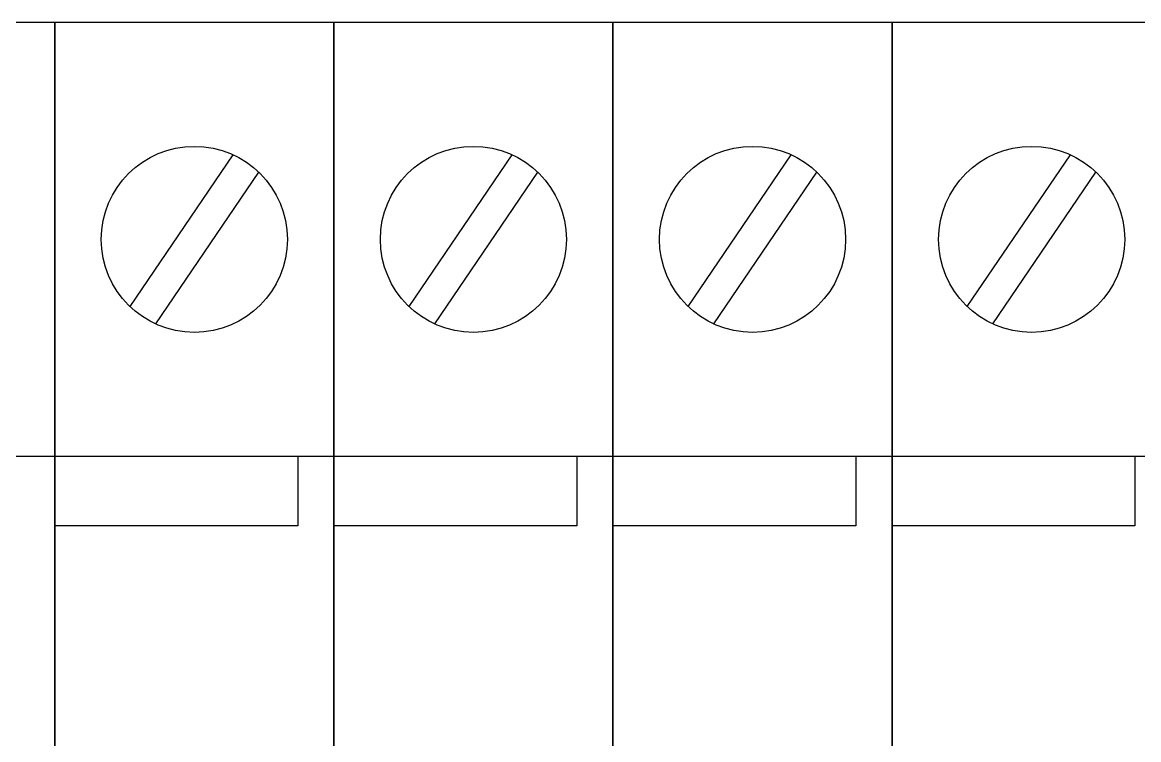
# Model space of a CAD drawing. Header units: millimetres. Extents: x 2139 to 5034, y 655 to 2700.
# Drawn here: x 3983.7 to 4040.4, y 1510.3 to 1546.7 of the extents above; entities that cross this region are included whole.
import ezdxf

# ---------------------------------------------------------------- set-up
doc = ezdxf.new("R2010")
doc.units = ezdxf.units.MM

msp = doc.modelspace()

# ---------------------------------------------------------------- linework, layer by layer
at = {"color": 7}
for points in [[(3971.234, 1546.711), (3985.396, 1546.711), (3985.396, 1468.033), (3971.234, 1468.033)], [(3971.234, 1546.711), (3985.396, 1546.711), (3985.396, 1524.681), (3971.234, 1524.681)], [(3971.234, 1546.711), (3985.396, 1546.711), (3985.396, 1468.033), (3971.234, 1468.033)], [(3971.234, 1546.711), (3985.396, 1546.711), (3985.396, 1524.681), (3971.234, 1524.681)], [(3971.234, 1546.711), (3985.396, 1546.711), (3985.396, 1468.033), (3971.234, 1468.033)], [(3971.234, 1546.711), (3985.396, 1546.711), (3985.396, 1524.681), (3971.234, 1524.681)], [(3971.234, 1546.711), (3985.396, 1546.711), (3985.396, 1468.033), (3971.234, 1468.033)], [(3971.234, 1546.711), (3985.396, 1546.711), (3985.396, 1524.681), (3971.234, 1524.681)], [(3971.234, 1546.711), (3985.396, 1546.711), (3985.396, 1468.033), (3971.234, 1468.033)], [(3971.234, 1546.711), (3985.396, 1546.711), (3985.396, 1524.681), (3971.234, 1524.681)], [(3971.234, 1546.711), (3985.396, 1546.711), (3985.396, 1468.033), (3971.234, 1468.033)], [(3971.234, 1546.711), (3985.396, 1546.711), (3985.396, 1524.681), (3971.234, 1524.681)], [(3971.234, 1546.711), (3985.396, 1546.711), (3985.396, 1468.033), (3971.234, 1468.033)], [(3971.234, 1546.711), (3985.396, 1546.711), (3985.396, 1524.681), (3971.234, 1524.681)], [(3971.234, 1546.711), (3985.396, 1546.711), (3985.396, 1468.033), (3971.234, 1468.033)], [(3971.234, 1546.711), (3985.396, 1546.711), (3985.396, 1524.681), (3971.234, 1524.681)], [(3971.234, 1546.711), (3985.396, 1546.711), (3985.396, 1468.033), (3971.234, 1468.033)], [(3971.234, 1546.711), (3985.396, 1546.711), (3985.396, 1524.681), (3971.234, 1524.681)], [(3971.234, 1546.711), (3985.396, 1546.711), (3985.396, 1468.033), (3971.234, 1468.033)], [(3971.234, 1546.711), (3985.396, 1546.711), (3985.396, 1524.681), (3971.234, 1524.681)], [(3971.234, 1546.711), (3985.396, 1546.711), (3985.396, 1468.033), (3971.234, 1468.033)], [(3971.234, 1546.711), (3985.396, 1546.711), (3985.396, 1524.681), (3971.234, 1524.681)], [(3971.234, 1546.711), (3985.396, 1546.711), (3985.396, 1468.033), (3971.234, 1468.033)], [(3971.234, 1546.711), (3985.396, 1546.711), (3985.396, 1524.681), (3971.234, 1524.681)], [(3971.234, 1546.711), (3985.396, 1546.711), (3985.396, 1468.033), (3971.234, 1468.033)], [(3971.234, 1546.711), (3985.396, 1546.711), (3985.396, 1524.681), (3971.234, 1524.681)], [(3971.234, 1546.711), (3985.396, 1546.711), (3985.396, 1468.033), (3971.234, 1468.033)], [(3971.234, 1546.711), (3985.396, 1546.711), (3985.396, 1524.681), (3971.234, 1524.681)], [(3971.234, 1546.711), (3985.396, 1546.711), (3985.396, 1468.033), (3971.234, 1468.033)], [(3971.234, 1546.711), (3985.396, 1546.711), (3985.396, 1524.681), (3971.234, 1524.681)], [(3971.234, 1546.711), (3985.396, 1546.711), (3985.396, 1468.033), (3971.234, 1468.033)], [(3971.234, 1546.711), (3985.396, 1546.711), (3985.396, 1524.681), (3971.234, 1524.681)], [(3971.234, 1546.711), (3985.396, 1546.711), (3985.396, 1468.033), (3971.234, 1468.033)], [(3971.234, 1546.711), (3985.396, 1546.711), (3985.396, 1524.681), (3971.234, 1524.681)], [(3971.234, 1546.711), (3985.396, 1546.711), (3985.396, 1468.033), (3971.234, 1468.033)], [(3971.234, 1546.711), (3985.396, 1546.711), (3985.396, 1524.681), (3971.234, 1524.681)], [(3971.234, 1546.711), (3985.396, 1546.711), (3985.396, 1468.033), (3971.234, 1468.033)], [(3971.234, 1546.711), (3985.396, 1546.711), (3985.396, 1524.681), (3971.234, 1524.681)], [(3971.234, 1546.711), (3985.396, 1546.711), (3985.396, 1468.033), (3971.234, 1468.033)], [(3971.234, 1546.711), (3985.396, 1546.711), (3985.396, 1524.681), (3971.234, 1524.681)], [(3985.396, 1546.711), (3999.558, 1546.711), (3999.558, 1468.033), (3985.396, 1468.033)], [(3985.396, 1546.711), (3999.558, 1546.711), (3999.558, 1524.681), (3985.396, 1524.681)], [(3985.396, 1546.711), (3999.558, 1546.711), (3999.558, 1468.033), (3985.396, 1468.033)], [(3985.396, 1546.711), (3999.558, 1546.711), (3999.558, 1524.681), (3985.396, 1524.681)], [(3985.396, 1546.711), (3999.558, 1546.711), (3999.558, 1468.033), (3985.396, 1468.033)], [(3985.396, 1546.711), (3999.558, 1546.711), (3999.558, 1524.681), (3985.396, 1524.681)], [(3985.396, 1546.711), (3999.558, 1546.711), (3999.558, 1468.033), (3985.396, 1468.033)], [(3985.396, 1546.711), (3999.558, 1546.711), (3999.558, 1524.681), (3985.396, 1524.681)], [(3985.396, 1546.711), (3999.558, 1546.711), (3999.558, 1468.033), (3985.396, 1468.033)], [(3985.396, 1546.711), (3999.558, 1546.711), (3999.558, 1524.681), (3985.396, 1524.681)], [(3985.396, 1546.711), (3999.558, 1546.711), (3999.558, 1468.033), (3985.396, 1468.033)], [(3985.396, 1546.711), (3999.558, 1546.711), (3999.558, 1524.681), (3985.396, 1524.681)], [(3985.396, 1546.711), (3999.558, 1546.711), (3999.558, 1468.033), (3985.396, 1468.033)], [(3985.396, 1546.711), (3999.558, 1546.711), (3999.558, 1524.681), (3985.396, 1524.681)], [(3985.396, 1546.711), (3999.558, 1546.711), (3999.558, 1468.033), (3985.396, 1468.033)], [(3985.396, 1546.711), (3999.558, 1546.711), (3999.558, 1524.681), (3985.396, 1524.681)], [(3985.396, 1546.711), (3999.558, 1546.711), (3999.558, 1468.033), (3985.396, 1468.033)], [(3985.396, 1546.711), (3999.558, 1546.711), (3999.558, 1524.681), (3985.396, 1524.681)], [(3985.396, 1546.711), (3999.558, 1546.711), (3999.558, 1468.033), (3985.396, 1468.033)], [(3985.396, 1546.711), (3999.558, 1546.711), (3999.558, 1524.681), (3985.396, 1524.681)], [(3985.396, 1546.711), (3999.558, 1546.711), (3999.558, 1468.033), (3985.396, 1468.033)], [(3985.396, 1546.711), (3999.558, 1546.711), (3999.558, 1524.681), (3985.396, 1524.681)], [(3985.396, 1546.711), (3999.558, 1546.711), (3999.558, 1468.033), (3985.396, 1468.033)], [(3985.396, 1546.711), (3999.558, 1546.711), (3999.558, 1524.681), (3985.396, 1524.681)], [(3985.396, 1546.711), (3999.558, 1546.711), (3999.558, 1468.033), (3985.396, 1468.033)], [(3985.396, 1546.711), (3999.558, 1546.711), (3999.558, 1524.681), (3985.396, 1524.681)], [(3985.396, 1546.711), (3999.558, 1546.711), (3999.558, 1468.033), (3985.396, 1468.033)], [(3985.396, 1546.711), (3999.558, 1546.711), (3999.558, 1524.681), (3985.396, 1524.681)], [(3985.396, 1546.711), (3999.558, 1546.711), (3999.558, 1468.033), (3985.396, 1468.033)], [(3985.396, 1546.711), (3999.558, 1546.711), (3999.558, 1524.681), (3985.396, 1524.681)], [(3985.396, 1546.711), (3999.558, 1546.711), (3999.558, 1468.033), (3985.396, 1468.033)], [(3985.396, 1546.711), (3999.558, 1546.711), (3999.558, 1524.681), (3985.396, 1524.681)], [(3985.396, 1546.711), (3999.558, 1546.711), (3999.558, 1468.033), (3985.396, 1468.033)], [(3985.396, 1546.711), (3999.558, 1546.711), (3999.558, 1524.681), (3985.396, 1524.681)], [(3985.396, 1546.711), (3999.558, 1546.711), (3999.558, 1468.033), (3985.396, 1468.033)], [(3985.396, 1546.711), (3999.558, 1546.711), (3999.558, 1524.681), (3985.396, 1524.681)], [(3985.396, 1546.711), (3999.558, 1546.711), (3999.558, 1468.033), (3985.396, 1468.033)], [(3985.396, 1546.711), (3999.558, 1546.711), (3999.558, 1524.681), (3985.396, 1524.681)], [(3985.396, 1546.711), (3999.558, 1546.711), (3999.558, 1468.033), (3985.396, 1468.033)], [(3985.396, 1546.711), (3999.558, 1546.711), (3999.558, 1524.681), (3985.396, 1524.681)], [(3999.558, 1546.711), (4013.72, 1546.711), (4013.72, 1468.033), (3999.558, 1468.033)], [(3999.558, 1546.711), (4013.72, 1546.711), (4013.72, 1524.681), (3999.558, 1524.681)], [(3999.558, 1546.711), (4013.72, 1546.711), (4013.72, 1468.033), (3999.558, 1468.033)], [(3999.558, 1546.711), (4013.72, 1546.711), (4013.72, 1524.681), (3999.558, 1524.681)], [(3999.558, 1546.711), (4013.72, 1546.711), (4013.72, 1468.033), (3999.558, 1468.033)], [(3999.558, 1546.711), (4013.72, 1546.711), (4013.72, 1524.681), (3999.558, 1524.681)], [(3999.558, 1546.711), (4013.72, 1546.711), (4013.72, 1468.033), (3999.558, 1468.033)], [(3999.558, 1546.711), (4013.72, 1546.711), (4013.72, 1524.681), (3999.558, 1524.681)], [(3999.558, 1546.711), (4013.72, 1546.711), (4013.72, 1468.033), (3999.558, 1468.033)], [(3999.558, 1546.711), (4013.72, 1546.711), (4013.72, 1524.681), (3999.558, 1524.681)], [(3999.558, 1546.711), (4013.72, 1546.711), (4013.72, 1468.033), (3999.558, 1468.033)], [(3999.558, 1546.711), (4013.72, 1546.711), (4013.72, 1524.681), (3999.558, 1524.681)], [(3999.558, 1546.711), (4013.72, 1546.711), (4013.72, 1468.033), (3999.558, 1468.033)], [(3999.558, 1546.711), (4013.72, 1546.711), (4013.72, 1524.681), (3999.558, 1524.681)], [(3999.558, 1546.711), (4013.72, 1546.711), (4013.72, 1468.033), (3999.558, 1468.033)], [(3999.558, 1546.711), (4013.72, 1546.711), (4013.72, 1524.681), (3999.558, 1524.681)], [(3999.558, 1546.711), (4013.72, 1546.711), (4013.72, 1468.033), (3999.558, 1468.033)], [(3999.558, 1546.711), (4013.72, 1546.711), (4013.72, 1524.681), (3999.558, 1524.681)], [(3999.558, 1546.711), (4013.72, 1546.711), (4013.72, 1468.033), (3999.558, 1468.033)], [(3999.558, 1546.711), (4013.72, 1546.711), (4013.72, 1524.681), (3999.558, 1524.681)], [(3999.558, 1546.711), (4013.72, 1546.711), (4013.72, 1468.033), (3999.558, 1468.033)], [(3999.558, 1546.711), (4013.72, 1546.711), (4013.72, 1524.681), (3999.558, 1524.681)], [(3999.558, 1546.711), (4013.72, 1546.711), (4013.72, 1468.033), (3999.558, 1468.033)], [(3999.558, 1546.711), (4013.72, 1546.711), (4013.72, 1524.681), (3999.558, 1524.681)], [(3999.558, 1546.711), (4013.72, 1546.711), (4013.72, 1468.033), (3999.558, 1468.033)], [(3999.558, 1546.711), (4013.72, 1546.711), (4013.72, 1524.681), (3999.558, 1524.681)], [(3999.558, 1546.711), (4013.72, 1546.711), (4013.72, 1468.033), (3999.558, 1468.033)], [(3999.558, 1546.711), (4013.72, 1546.711), (4013.72, 1524.681), (3999.558, 1524.681)], [(3999.558, 1546.711), (4013.72, 1546.711), (4013.72, 1468.033), (3999.558, 1468.033)], [(3999.558, 1546.711), (4013.72, 1546.711), (4013.72, 1524.681), (3999.558, 1524.681)], [(3999.558, 1546.711), (4013.72, 1546.711), (4013.72, 1468.033), (3999.558, 1468.033)], [(3999.558, 1546.711), (4013.72, 1546.711), (4013.72, 1524.681), (3999.558, 1524.681)], [(3999.558, 1546.711), (4013.72, 1546.711), (4013.72, 1468.033), (3999.558, 1468.033)], [(3999.558, 1546.711), (4013.72, 1546.711), (4013.72, 1524.681), (3999.558, 1524.681)], [(3999.558, 1546.711), (4013.72, 1546.711), (4013.72, 1468.033), (3999.558, 1468.033)], [(3999.558, 1546.711), (4013.72, 1546.711), (4013.72, 1524.681), (3999.558, 1524.681)], [(3999.558, 1546.711), (4013.72, 1546.711), (4013.72, 1468.033), (3999.558, 1468.033)], [(3999.558, 1546.711), (4013.72, 1546.711), (4013.72, 1524.681), (3999.558, 1524.681)], [(3999.558, 1546.711), (4013.72, 1546.711), (4013.72, 1468.033), (3999.558, 1468.033)], [(3999.558, 1546.711), (4013.72, 1546.711), (4013.72, 1524.681), (3999.558, 1524.681)], [(4013.72, 1546.711), (4027.883, 1546.711), (4027.883, 1468.033), (4013.72, 1468.033)], [(4013.72, 1546.711), (4027.883, 1546.711), (4027.883, 1524.681), (4013.72, 1524.681)], [(4013.72, 1546.711), (4027.883, 1546.711), (4027.883, 1468.033), (4013.72, 1468.033)], [(4013.72, 1546.711), (4027.883, 1546.711), (4027.883, 1524.681), (4013.72, 1524.681)], [(4013.72, 1546.711), (4027.883, 1546.711), (4027.883, 1468.033), (4013.72, 1468.033)], [(4013.72, 1546.711), (4027.883, 1546.711), (4027.883, 1524.681), (4013.72, 1524.681)], [(4013.72, 1546.711), (4027.883, 1546.711), (4027.883, 1468.033), (4013.72, 1468.033)], [(4013.72, 1546.711), (4027.883, 1546.711), (4027.883, 1524.681), (4013.72, 1524.681)], [(4013.72, 1546.711), (4027.883, 1546.711), (4027.883, 1468.033), (4013.72, 1468.033)], [(4013.72, 1546.711), (4027.883, 1546.711), (4027.883, 1524.681), (4013.72, 1524.681)], [(4013.72, 1546.711), (4027.883, 1546.711), (4027.883, 1468.033), (4013.72, 1468.033)], [(4013.72, 1546.711), (4027.883, 1546.711), (4027.883, 1524.681), (4013.72, 1524.681)], [(4013.72, 1546.711), (4027.883, 1546.711), (4027.883, 1468.033), (4013.72, 1468.033)], [(4013.72, 1546.711), (4027.883, 1546.711), (4027.883, 1524.681), (4013.72, 1524.681)], [(4013.72, 1546.711), (4027.883, 1546.711), (4027.883, 1468.033), (4013.72, 1468.033)], [(4013.72, 1546.711), (4027.883, 1546.711), (4027.883, 1524.681), (4013.72, 1524.681)], [(4013.72, 1546.711), (4027.883, 1546.711), (4027.883, 1468.033), (4013.72, 1468.033)], [(4013.72, 1546.711), (4027.883, 1546.711), (4027.883, 1524.681), (4013.72, 1524.681)], [(4013.72, 1546.711), (4027.883, 1546.711), (4027.883, 1468.033), (4013.72, 1468.033)], [(4013.72, 1546.711), (4027.883, 1546.711), (4027.883, 1524.681), (4013.72, 1524.681)], [(4013.72, 1546.711), (4027.883, 1546.711), (4027.883, 1468.033), (4013.72, 1468.033)], [(4013.72, 1546.711), (4027.883, 1546.711), (4027.883, 1524.681), (4013.72, 1524.681)], [(4013.72, 1546.711), (4027.883, 1546.711), (4027.883, 1468.033), (4013.72, 1468.033)], [(4013.72, 1546.711), (4027.883, 1546.711), (4027.883, 1524.681), (4013.72, 1524.681)], [(4013.72, 1546.711), (4027.883, 1546.711), (4027.883, 1468.033), (4013.72, 1468.033)], [(4013.72, 1546.711), (4027.883, 1546.711), (4027.883, 1524.681), (4013.72, 1524.681)], [(4013.72, 1546.711), (4027.883, 1546.711), (4027.883, 1468.033), (4013.72, 1468.033)], [(4013.72, 1546.711), (4027.883, 1546.711), (4027.883, 1524.681), (4013.72, 1524.681)], [(4013.72, 1546.711), (4027.883, 1546.711), (4027.883, 1468.033), (4013.72, 1468.033)], [(4013.72, 1546.711), (4027.883, 1546.711), (4027.883, 1524.681), (4013.72, 1524.681)], [(4013.72, 1546.711), (4027.883, 1546.711), (4027.883, 1468.033), (4013.72, 1468.033)], [(4013.72, 1546.711), (4027.883, 1546.711), (4027.883, 1524.681), (4013.72, 1524.681)], [(4013.72, 1546.711), (4027.883, 1546.711), (4027.883, 1468.033), (4013.72, 1468.033)], [(4013.72, 1546.711), (4027.883, 1546.711), (4027.883, 1524.681), (4013.72, 1524.681)], [(4013.72, 1546.711), (4027.883, 1546.711), (4027.883, 1468.033), (4013.72, 1468.033)], [(4013.72, 1546.711), (4027.883, 1546.711), (4027.883, 1524.681), (4013.72, 1524.681)], [(4013.72, 1546.711), (4027.883, 1546.711), (4027.883, 1468.033), (4013.72, 1468.033)], [(4013.72, 1546.711), (4027.883, 1546.711), (4027.883, 1524.681), (4013.72, 1524.681)], [(4013.72, 1546.711), (4027.883, 1546.711), (4027.883, 1468.033), (4013.72, 1468.033)], [(4013.72, 1546.711), (4027.883, 1546.711), (4027.883, 1524.681), (4013.72, 1524.681)], [(4027.883, 1546.711), (4042.045, 1546.711), (4042.045, 1468.033), (4027.883, 1468.033)], [(4027.883, 1546.711), (4042.045, 1546.711), (4042.045, 1524.681), (4027.883, 1524.681)], [(4027.883, 1546.711), (4042.045, 1546.711), (4042.045, 1468.033), (4027.883, 1468.033)], [(4027.883, 1546.711), (4042.045, 1546.711), (4042.045, 1524.681), (4027.883, 1524.681)], [(4027.883, 1546.711), (4042.045, 1546.711), (4042.045, 1468.033), (4027.883, 1468.033)], [(4027.883, 1546.711), (4042.045, 1546.711), (4042.045, 1524.681), (4027.883, 1524.681)], [(4027.883, 1546.711), (4042.045, 1546.711), (4042.045, 1468.033), (4027.883, 1468.033)], [(4027.883, 1546.711), (4042.045, 1546.711), (4042.045, 1524.681), (4027.883, 1524.681)], [(4027.883, 1546.711), (4042.045, 1546.711), (4042.045, 1468.033), (4027.883, 1468.033)], [(4027.883, 1546.711), (4042.045, 1546.711), (4042.045, 1524.681), (4027.883, 1524.681)], [(4027.883, 1546.711), (4042.045, 1546.711), (4042.045, 1468.033), (4027.883, 1468.033)], [(4027.883, 1546.711), (4042.045, 1546.711), (4042.045, 1524.681), (4027.883, 1524.681)], [(4027.883, 1546.711), (4042.045, 1546.711), (4042.045, 1468.033), (4027.883, 1468.033)], [(4027.883, 1546.711), (4042.045, 1546.711), (4042.045, 1524.681), (4027.883, 1524.681)], [(4027.883, 1546.711), (4042.045, 1546.711), (4042.045, 1468.033), (4027.883, 1468.033)], [(4027.883, 1546.711), (4042.045, 1546.711), (4042.045, 1524.681), (4027.883, 1524.681)], [(4027.883, 1546.711), (4042.045, 1546.711), (4042.045, 1468.033), (4027.883, 1468.033)], [(4027.883, 1546.711), (4042.045, 1546.711), (4042.045, 1524.681), (4027.883, 1524.681)], [(4027.883, 1546.711), (4042.045, 1546.711), (4042.045, 1468.033), (4027.883, 1468.033)], [(4027.883, 1546.711), (4042.045, 1546.711), (4042.045, 1524.681), (4027.883, 1524.681)], [(4027.883, 1546.711), (4042.045, 1546.711), (4042.045, 1468.033), (4027.883, 1468.033)], [(4027.883, 1546.711), (4042.045, 1546.711), (4042.045, 1524.681), (4027.883, 1524.681)], [(4027.883, 1546.711), (4042.045, 1546.711), (4042.045, 1468.033), (4027.883, 1468.033)], [(4027.883, 1546.711), (4042.045, 1546.711), (4042.045, 1524.681), (4027.883, 1524.681)], [(4027.883, 1546.711), (4042.045, 1546.711), (4042.045, 1468.033), (4027.883, 1468.033)], [(4027.883, 1546.711), (4042.045, 1546.711), (4042.045, 1524.681), (4027.883, 1524.681)], [(4027.883, 1546.711), (4042.045, 1546.711), (4042.045, 1468.033), (4027.883, 1468.033)], [(4027.883, 1546.711), (4042.045, 1546.711), (4042.045, 1524.681), (4027.883, 1524.681)], [(4027.883, 1546.711), (4042.045, 1546.711), (4042.045, 1468.033), (4027.883, 1468.033)], [(4027.883, 1546.711), (4042.045, 1546.711), (4042.045, 1524.681), (4027.883, 1524.681)], [(4027.883, 1546.711), (4042.045, 1546.711), (4042.045, 1468.033), (4027.883, 1468.033)], [(4027.883, 1546.711), (4042.045, 1546.711), (4042.045, 1524.681), (4027.883, 1524.681)], [(4027.883, 1546.711), (4042.045, 1546.711), (4042.045, 1468.033), (4027.883, 1468.033)], [(4027.883, 1546.711), (4042.045, 1546.711), (4042.045, 1524.681), (4027.883, 1524.681)], [(4027.883, 1546.711), (4042.045, 1546.711), (4042.045, 1468.033), (4027.883, 1468.033)], [(4027.883, 1546.711), (4042.045, 1546.711), (4042.045, 1524.681), (4027.883, 1524.681)], [(4027.883, 1546.711), (4042.045, 1546.711), (4042.045, 1468.033), (4027.883, 1468.033)], [(4027.883, 1546.711), (4042.045, 1546.711), (4042.045, 1524.681), (4027.883, 1524.681)], [(4027.883, 1546.711), (4042.045, 1546.711), (4042.045, 1468.033), (4027.883, 1468.033)], [(4027.883, 1546.711), (4042.045, 1546.711), (4042.045, 1524.681), (4027.883, 1524.681)]]:
    msp.add_lwpolyline(points, close=True, dxfattribs=at)
for points in [[(3989.213, 1532.286), (3994.442, 1539.988)], [(3989.213, 1532.286), (3994.442, 1539.988)], [(3989.213, 1532.286), (3994.442, 1539.988)], [(3989.213, 1532.286), (3994.442, 1539.988)], [(3989.213, 1532.286), (3994.442, 1539.988)], [(3989.213, 1532.286), (3994.442, 1539.988)], [(3989.213, 1532.286), (3994.442, 1539.988)], [(3989.213, 1532.286), (3994.442, 1539.988)], [(3989.213, 1532.286), (3994.442, 1539.988)], [(3989.213, 1532.286), (3994.442, 1539.988)], [(3989.213, 1532.286), (3994.442, 1539.988)], [(3989.213, 1532.286), (3994.442, 1539.988)], [(3989.213, 1532.286), (3994.442, 1539.988)], [(3989.213, 1532.286), (3994.442, 1539.988)], [(3989.213, 1532.286), (3994.442, 1539.988)], [(3989.213, 1532.286), (3994.442, 1539.988)], [(3989.213, 1532.286), (3994.442, 1539.988)], [(3989.213, 1532.286), (3994.442, 1539.988)], [(3989.213, 1532.286), (3994.442, 1539.988)], [(3989.213, 1532.286), (3994.442, 1539.988)], [(4003.375, 1532.286), (4008.604, 1539.988)], [(4003.375, 1532.286), (4008.604, 1539.988)], [(4003.375, 1532.286), (4008.604, 1539.988)], [(4003.375, 1532.286), (4008.604, 1539.988)], [(4003.375, 1532.286), (4008.604, 1539.988)], [(4003.375, 1532.286), (4008.604, 1539.988)], [(4003.375, 1532.286), (4008.604, 1539.988)], [(4003.375, 1532.286), (4008.604, 1539.988)], [(4003.375, 1532.286), (4008.604, 1539.988)], [(4003.375, 1532.286), (4008.604, 1539.988)], [(4003.375, 1532.286), (4008.604, 1539.988)], [(4003.375, 1532.286), (4008.604, 1539.988)], [(4003.375, 1532.286), (4008.604, 1539.988)], [(4003.375, 1532.286), (4008.604, 1539.988)], [(4003.375, 1532.286), (4008.604, 1539.988)], [(4003.375, 1532.286), (4008.604, 1539.988)], [(4003.375, 1532.286), (4008.604, 1539.988)], [(4003.375, 1532.286), (4008.604, 1539.988)], [(4003.375, 1532.286), (4008.604, 1539.988)], [(4003.375, 1532.286), (4008.604, 1539.988)], [(4017.537, 1532.286), (4022.767, 1539.988)], [(4017.537, 1532.286), (4022.767, 1539.988)], [(4017.537, 1532.286), (4022.767, 1539.988)], [(4017.537, 1532.286), (4022.767, 1539.988)], [(4017.537, 1532.286), (4022.767, 1539.988)], [(4017.537, 1532.286), (4022.767, 1539.988)], [(4017.537, 1532.286), (4022.767, 1539.988)], [(4017.537, 1532.286), (4022.767, 1539.988)], [(4017.537, 1532.286), (4022.767, 1539.988)], [(4017.537, 1532.286), (4022.767, 1539.988)], [(4017.537, 1532.286), (4022.767, 1539.988)], [(4017.537, 1532.286), (4022.767, 1539.988)], [(4017.537, 1532.286), (4022.767, 1539.988)], [(4017.537, 1532.286), (4022.767, 1539.988)], [(4017.537, 1532.286), (4022.767, 1539.988)], [(4017.537, 1532.286), (4022.767, 1539.988)], [(4017.537, 1532.286), (4022.767, 1539.988)], [(4017.537, 1532.286), (4022.767, 1539.988)], [(4017.537, 1532.286), (4022.767, 1539.988)], [(4017.537, 1532.286), (4022.767, 1539.988)], [(4031.699, 1532.286), (4036.929, 1539.988)], [(4031.699, 1532.286), (4036.929, 1539.988)], [(4031.699, 1532.286), (4036.929, 1539.988)], [(4031.699, 1532.286), (4036.929, 1539.988)], [(4031.699, 1532.286), (4036.929, 1539.988)], [(4031.699, 1532.286), (4036.929, 1539.988)], [(4031.699, 1532.286), (4036.929, 1539.988)], [(4031.699, 1532.286), (4036.929, 1539.988)], [(4031.699, 1532.286), (4036.929, 1539.988)], [(4031.699, 1532.286), (4036.929, 1539.988)], [(4031.699, 1532.286), (4036.929, 1539.988)], [(4031.699, 1532.286), (4036.929, 1539.988)], [(4031.699, 1532.286), (4036.929, 1539.988)], [(4031.699, 1532.286), (4036.929, 1539.988)], [(4031.699, 1532.286), (4036.929, 1539.988)], [(4031.699, 1532.286), (4036.929, 1539.988)], [(4031.699, 1532.286), (4036.929, 1539.988)], [(4031.699, 1532.286), (4036.929, 1539.988)], [(4031.699, 1532.286), (4036.929, 1539.988)], [(4031.699, 1532.286), (4036.929, 1539.988)], [(3990.515, 1531.403), (3995.744, 1539.104)], [(3990.515, 1531.403), (3995.744, 1539.104)], [(3990.515, 1531.403), (3995.744, 1539.104)], [(3990.515, 1531.403), (3995.744, 1539.104)], [(3990.515, 1531.403), (3995.744, 1539.104)], [(3990.515, 1531.403), (3995.744, 1539.104)], [(3990.515, 1531.403), (3995.744, 1539.104)], [(3990.515, 1531.403), (3995.744, 1539.104)], [(3990.515, 1531.403), (3995.744, 1539.104)], [(3990.515, 1531.403), (3995.744, 1539.104)], [(3990.515, 1531.403), (3995.744, 1539.104)], [(3990.515, 1531.403), (3995.744, 1539.104)], [(3990.515, 1531.403), (3995.744, 1539.104)], [(3990.515, 1531.403), (3995.744, 1539.104)], [(3990.515, 1531.403), (3995.744, 1539.104)], [(3990.515, 1531.403), (3995.744, 1539.104)], [(3990.515, 1531.403), (3995.744, 1539.104)], [(3990.515, 1531.403), (3995.744, 1539.104)], [(3990.515, 1531.403), (3995.744, 1539.104)], [(3990.515, 1531.403), (3995.744, 1539.104)], [(4004.677, 1531.403), (4009.906, 1539.104)], [(4004.677, 1531.403), (4009.906, 1539.104)], [(4004.677, 1531.403), (4009.906, 1539.104)], [(4004.677, 1531.403), (4009.906, 1539.104)], [(4004.677, 1531.403), (4009.906, 1539.104)], [(4004.677, 1531.403), (4009.906, 1539.104)], [(4004.677, 1531.403), (4009.906, 1539.104)], [(4004.677, 1531.403), (4009.906, 1539.104)], [(4004.677, 1531.403), (4009.906, 1539.104)], [(4004.677, 1531.403), (4009.906, 1539.104)], [(4004.677, 1531.403), (4009.906, 1539.104)], [(4004.677, 1531.403), (4009.906, 1539.104)], [(4004.677, 1531.403), (4009.906, 1539.104)], [(4004.677, 1531.403), (4009.906, 1539.104)], [(4004.677, 1531.403), (4009.906, 1539.104)], [(4004.677, 1531.403), (4009.906, 1539.104)], [(4004.677, 1531.403), (4009.906, 1539.104)], [(4004.677, 1531.403), (4009.906, 1539.104)], [(4004.677, 1531.403), (4009.906, 1539.104)], [(4004.677, 1531.403), (4009.906, 1539.104)], [(4018.839, 1531.403), (4024.068, 1539.104)], [(4018.839, 1531.403), (4024.068, 1539.104)], [(4018.839, 1531.403), (4024.068, 1539.104)], [(4018.839, 1531.403), (4024.068, 1539.104)], [(4018.839, 1531.403), (4024.068, 1539.104)], [(4018.839, 1531.403), (4024.068, 1539.104)], [(4018.839, 1531.403), (4024.068, 1539.104)], [(4018.839, 1531.403), (4024.068, 1539.104)], [(4018.839, 1531.403), (4024.068, 1539.104)], [(4018.839, 1531.403), (4024.068, 1539.104)], [(4018.839, 1531.403), (4024.068, 1539.104)], [(4018.839, 1531.403), (4024.068, 1539.104)], [(4018.839, 1531.403), (4024.068, 1539.104)], [(4018.839, 1531.403), (4024.068, 1539.104)], [(4018.839, 1531.403), (4024.068, 1539.104)], [(4018.839, 1531.403), (4024.068, 1539.104)], [(4018.839, 1531.403), (4024.068, 1539.104)], [(4018.839, 1531.403), (4024.068, 1539.104)], [(4018.839, 1531.403), (4024.068, 1539.104)], [(4018.839, 1531.403), (4024.068, 1539.104)], [(4033.001, 1531.403), (4038.23, 1539.104)], [(4033.001, 1531.403), (4038.23, 1539.104)], [(4033.001, 1531.403), (4038.23, 1539.104)], [(4033.001, 1531.403), (4038.23, 1539.104)], [(4033.001, 1531.403), (4038.23, 1539.104)], [(4033.001, 1531.403), (4038.23, 1539.104)], [(4033.001, 1531.403), (4038.23, 1539.104)], [(4033.001, 1531.403), (4038.23, 1539.104)], [(4033.001, 1531.403), (4038.23, 1539.104)], [(4033.001, 1531.403), (4038.23, 1539.104)], [(4033.001, 1531.403), (4038.23, 1539.104)], [(4033.001, 1531.403), (4038.23, 1539.104)], [(4033.001, 1531.403), (4038.23, 1539.104)], [(4033.001, 1531.403), (4038.23, 1539.104)], [(4033.001, 1531.403), (4038.23, 1539.104)], [(4033.001, 1531.403), (4038.23, 1539.104)], [(4033.001, 1531.403), (4038.23, 1539.104)], [(4033.001, 1531.403), (4038.23, 1539.104)], [(4033.001, 1531.403), (4038.23, 1539.104)], [(4033.001, 1531.403), (4038.23, 1539.104)], [(3997.723, 1524.681), (3997.723, 1521.16), (3985.396, 1521.16)], [(3997.723, 1524.681), (3997.723, 1521.16), (3985.396, 1521.16)], [(3997.723, 1524.681), (3997.723, 1521.16), (3985.396, 1521.16)], [(3997.723, 1524.681), (3997.723, 1521.16), (3985.396, 1521.16)], [(3997.723, 1524.681), (3997.723, 1521.16), (3985.396, 1521.16)], [(3997.723, 1524.681), (3997.723, 1521.16), (3985.396, 1521.16)], [(3997.723, 1524.681), (3997.723, 1521.16), (3985.396, 1521.16)], [(3997.723, 1524.681), (3997.723, 1521.16), (3985.396, 1521.16)], [(3997.723, 1524.681), (3997.723, 1521.16), (3985.396, 1521.16)], [(3997.723, 1524.681), (3997.723, 1521.16), (3985.396, 1521.16)], [(3997.723, 1524.681), (3997.723, 1521.16), (3985.396, 1521.16)], [(3997.723, 1524.681), (3997.723, 1521.16), (3985.396, 1521.16)], [(3997.723, 1524.681), (3997.723, 1521.16), (3985.396, 1521.16)], [(3997.723, 1524.681), (3997.723, 1521.16), (3985.396, 1521.16)], [(3997.723, 1524.681), (3997.723, 1521.16), (3985.396, 1521.16)], [(3997.723, 1524.681), (3997.723, 1521.16), (3985.396, 1521.16)], [(3997.723, 1524.681), (3997.723, 1521.16), (3985.396, 1521.16)], [(3997.723, 1524.681), (3997.723, 1521.16), (3985.396, 1521.16)], [(3997.723, 1524.681), (3997.723, 1521.16), (3985.396, 1521.16)], [(3997.723, 1524.681), (3997.723, 1521.16), (3985.396, 1521.16)], [(4011.885, 1524.681), (4011.885, 1521.16), (3999.558, 1521.16)], [(4011.885, 1524.681), (4011.885, 1521.16), (3999.558, 1521.16)], [(4011.885, 1524.681), (4011.885, 1521.16), (3999.558, 1521.16)], [(4011.885, 1524.681), (4011.885, 1521.16), (3999.558, 1521.16)], [(4011.885, 1524.681), (4011.885, 1521.16), (3999.558, 1521.16)], [(4011.885, 1524.681), (4011.885, 1521.16), (3999.558, 1521.16)], [(4011.885, 1524.681), (4011.885, 1521.16), (3999.558, 1521.16)], [(4011.885, 1524.681), (4011.885, 1521.16), (3999.558, 1521.16)], [(4011.885, 1524.681), (4011.885, 1521.16), (3999.558, 1521.16)], [(4011.885, 1524.681), (4011.885, 1521.16), (3999.558, 1521.16)], [(4011.885, 1524.681), (4011.885, 1521.16), (3999.558, 1521.16)], [(4011.885, 1524.681), (4011.885, 1521.16), (3999.558, 1521.16)], [(4011.885, 1524.681), (4011.885, 1521.16), (3999.558, 1521.16)], [(4011.885, 1524.681), (4011.885, 1521.16), (3999.558, 1521.16)], [(4011.885, 1524.681), (4011.885, 1521.16), (3999.558, 1521.16)], [(4011.885, 1524.681), (4011.885, 1521.16), (3999.558, 1521.16)], [(4011.885, 1524.681), (4011.885, 1521.16), (3999.558, 1521.16)], [(4011.885, 1524.681), (4011.885, 1521.16), (3999.558, 1521.16)], [(4011.885, 1524.681), (4011.885, 1521.16), (3999.558, 1521.16)], [(4011.885, 1524.681), (4011.885, 1521.16), (3999.558, 1521.16)], [(4026.047, 1524.681), (4026.047, 1521.16), (4013.72, 1521.16)], [(4026.047, 1524.681), (4026.047, 1521.16), (4013.72, 1521.16)], [(4026.047, 1524.681), (4026.047, 1521.16), (4013.72, 1521.16)], [(4026.047, 1524.681), (4026.047, 1521.16), (4013.72, 1521.16)], [(4026.047, 1524.681), (4026.047, 1521.16), (4013.72, 1521.16)], [(4026.047, 1524.681), (4026.047, 1521.16), (4013.72, 1521.16)], [(4026.047, 1524.681), (4026.047, 1521.16), (4013.72, 1521.16)], [(4026.047, 1524.681), (4026.047, 1521.16), (4013.72, 1521.16)], [(4026.047, 1524.681), (4026.047, 1521.16), (4013.72, 1521.16)], [(4026.047, 1524.681), (4026.047, 1521.16), (4013.72, 1521.16)], [(4026.047, 1524.681), (4026.047, 1521.16), (4013.72, 1521.16)], [(4026.047, 1524.681), (4026.047, 1521.16), (4013.72, 1521.16)], [(4026.047, 1524.681), (4026.047, 1521.16), (4013.72, 1521.16)], [(4026.047, 1524.681), (4026.047, 1521.16), (4013.72, 1521.16)], [(4026.047, 1524.681), (4026.047, 1521.16), (4013.72, 1521.16)], [(4026.047, 1524.681), (4026.047, 1521.16), (4013.72, 1521.16)], [(4026.047, 1524.681), (4026.047, 1521.16), (4013.72, 1521.16)], [(4026.047, 1524.681), (4026.047, 1521.16), (4013.72, 1521.16)], [(4026.047, 1524.681), (4026.047, 1521.16), (4013.72, 1521.16)], [(4026.047, 1524.681), (4026.047, 1521.16), (4013.72, 1521.16)], [(4040.209, 1524.681), (4040.209, 1521.16), (4027.883, 1521.16)], [(4040.209, 1524.681), (4040.209, 1521.16), (4027.883, 1521.16)], [(4040.209, 1524.681), (4040.209, 1521.16), (4027.883, 1521.16)], [(4040.209, 1524.681), (4040.209, 1521.16), (4027.883, 1521.16)], [(4040.209, 1524.681), (4040.209, 1521.16), (4027.883, 1521.16)], [(4040.209, 1524.681), (4040.209, 1521.16), (4027.883, 1521.16)], [(4040.209, 1524.681), (4040.209, 1521.16), (4027.883, 1521.16)], [(4040.209, 1524.681), (4040.209, 1521.16), (4027.883, 1521.16)], [(4040.209, 1524.681), (4040.209, 1521.16), (4027.883, 1521.16)], [(4040.209, 1524.681), (4040.209, 1521.16), (4027.883, 1521.16)], [(4040.209, 1524.681), (4040.209, 1521.16), (4027.883, 1521.16)], [(4040.209, 1524.681), (4040.209, 1521.16), (4027.883, 1521.16)], [(4040.209, 1524.681), (4040.209, 1521.16), (4027.883, 1521.16)], [(4040.209, 1524.681), (4040.209, 1521.16), (4027.883, 1521.16)], [(4040.209, 1524.681), (4040.209, 1521.16), (4027.883, 1521.16)], [(4040.209, 1524.681), (4040.209, 1521.16), (4027.883, 1521.16)], [(4040.209, 1524.681), (4040.209, 1521.16), (4027.883, 1521.16)], [(4040.209, 1524.681), (4040.209, 1521.16), (4027.883, 1521.16)], [(4040.209, 1524.681), (4040.209, 1521.16), (4027.883, 1521.16)], [(4040.209, 1524.681), (4040.209, 1521.16), (4027.883, 1521.16)]]:
    msp.add_lwpolyline(points, dxfattribs=at)
for centre in [(3992.477, 1535.696), (3992.477, 1535.696), (3992.477, 1535.696), (3992.477, 1535.696), (3992.477, 1535.696), (3992.477, 1535.696), (3992.477, 1535.696), (3992.477, 1535.696), (3992.477, 1535.696), (3992.477, 1535.696), (3992.477, 1535.696), (3992.477, 1535.696), (3992.477, 1535.696), (3992.477, 1535.696), (3992.477, 1535.696), (3992.477, 1535.696), (3992.477, 1535.696), (3992.477, 1535.696), (3992.477, 1535.696), (3992.477, 1535.696), (4006.639, 1535.696), (4006.639, 1535.696), (4006.639, 1535.696), (4006.639, 1535.696), (4006.639, 1535.696), (4006.639, 1535.696), (4006.639, 1535.696), (4006.639, 1535.696), (4006.639, 1535.696), (4006.639, 1535.696), (4006.639, 1535.696), (4006.639, 1535.696), (4006.639, 1535.696), (4006.639, 1535.696), (4006.639, 1535.696), (4006.639, 1535.696), (4006.639, 1535.696), (4006.639, 1535.696), (4006.639, 1535.696), (4006.639, 1535.696), (4020.801, 1535.696), (4020.801, 1535.696), (4020.801, 1535.696), (4020.801, 1535.696), (4020.801, 1535.696), (4020.801, 1535.696), (4020.801, 1535.696), (4020.801, 1535.696), (4020.801, 1535.696), (4020.801, 1535.696), (4020.801, 1535.696), (4020.801, 1535.696), (4020.801, 1535.696), (4020.801, 1535.696), (4020.801, 1535.696), (4020.801, 1535.696), (4020.801, 1535.696), (4020.801, 1535.696), (4020.801, 1535.696), (4020.801, 1535.696), (4034.964, 1535.696), (4034.964, 1535.696), (4034.964, 1535.696), (4034.964, 1535.696), (4034.964, 1535.696), (4034.964, 1535.696), (4034.964, 1535.696), (4034.964, 1535.696), (4034.964, 1535.696), (4034.964, 1535.696), (4034.964, 1535.696), (4034.964, 1535.696), (4034.964, 1535.696), (4034.964, 1535.696), (4034.964, 1535.696), (4034.964, 1535.696), (4034.964, 1535.696), (4034.964, 1535.696), (4034.964, 1535.696), (4034.964, 1535.696)]:
    msp.add_circle(centre, 4.721, dxfattribs=at)

doc.saveas('drawing.dxf')
